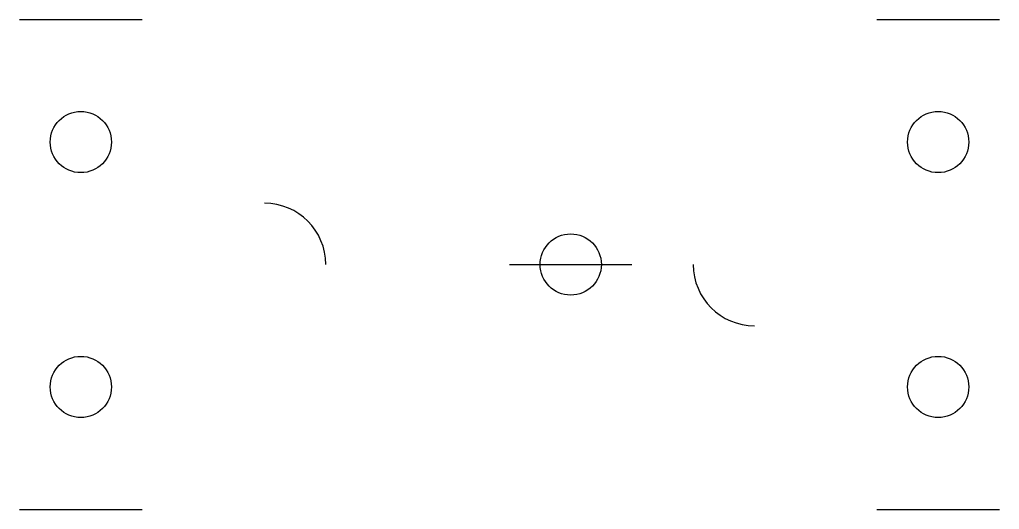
# Model space of a CAD drawing. Header units: millimetres. Extents: x 10 to 170, y 20 to 100.
import ezdxf

# ---------------------------------------------------------------- set-up
doc = ezdxf.new("R2010")
doc.units = ezdxf.units.MM

msp = doc.modelspace()

# ---------------------------------------------------------------- linework, layer by layer
for p, q in [((10, 100), (30, 100)), ((150, 100), (170, 100)), ((90, 60), (110, 60)), ((10, 20), (30, 20)), ((150, 20), (170, 20))]:
    msp.add_line(p, q)
for centre in [(20, 80), (160, 80), (100, 60), (20, 40), (160, 40)]:
    msp.add_circle(centre, 5)
for centre, start, end in [((50, 60), 0, 90), ((130, 60), 180, 270)]:
    msp.add_arc(centre, 10, start, end)

doc.saveas('drawing.dxf')
